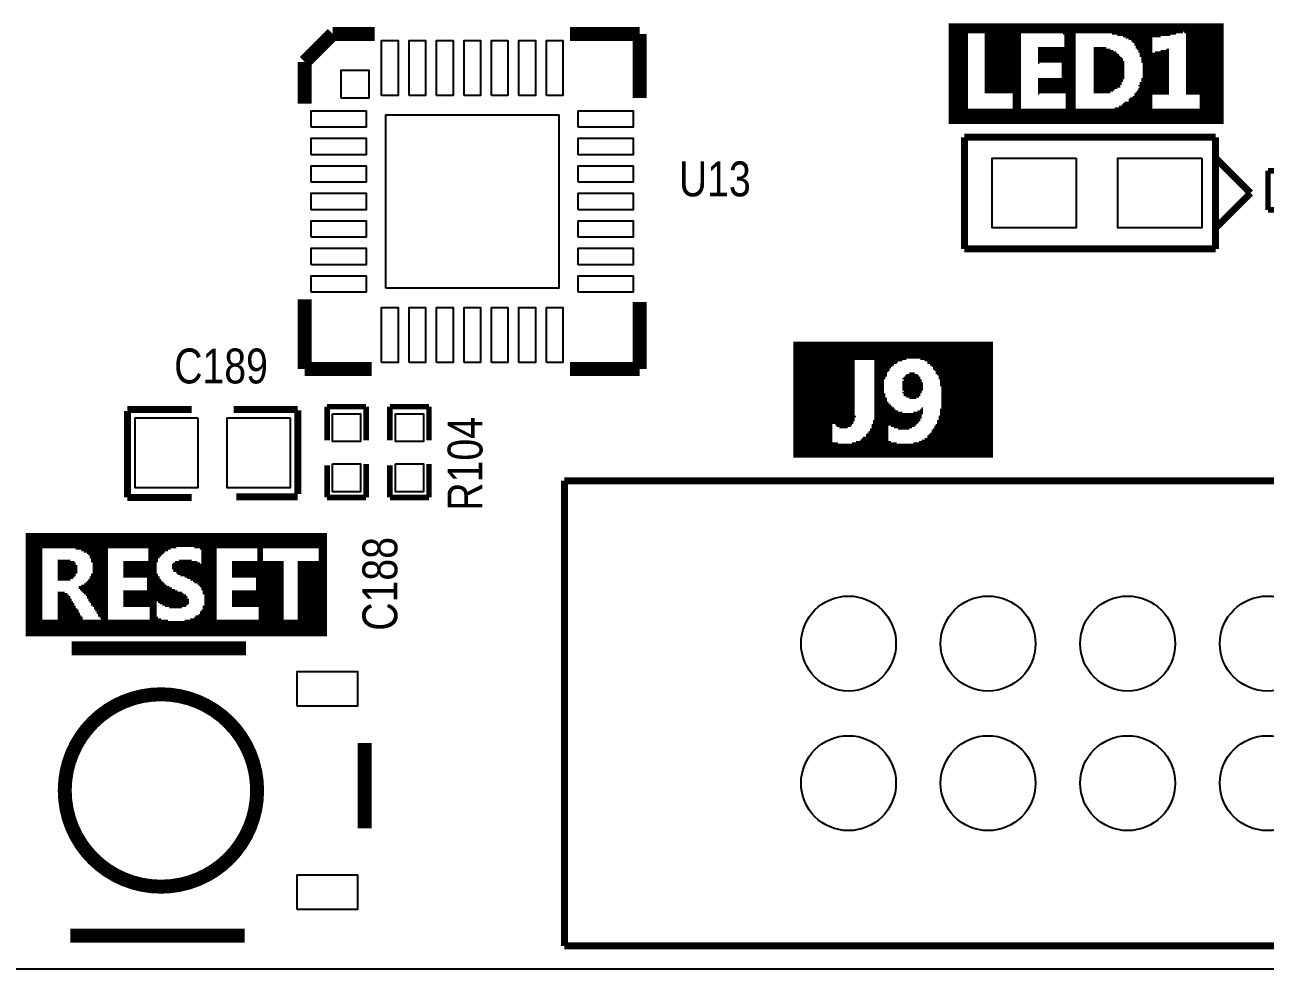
# Model space of a CAD drawing. Extents: x -16 to 114, y 9 to 99.
# Drawn here: x -4.18 to 18.39, y 9.2 to 26.38 of the extents above; entities that cross this region are included whole.
import ezdxf

# ---------------------------------------------------------------- set-up
doc = ezdxf.new("R2010")
doc.units = 0
for name, color, linetype in [('BG_OUTLINE', 7, 'CONTINUOUS'), ('MA_PEN3', 231, 'CONTINUOUS'), ('PG_SILKSCREEN_TOP', 120, 'CONTINUOUS'), ('PIN_TOP', 92, 'CONTINUOUS'), ('RD_SILKSCREEN_TOP', 1, 'CONTINUOUS')]:
    doc.layers.add(name, color=color, linetype=linetype)

msp = doc.modelspace()

# ---------------------------------------------------------------- linework, layer by layer
at = {"layer": 'BG_OUTLINE'}
msp.add_lwpolyline([(-13.1341, 99.1898), (110.731, 99.1898, -0.414216), (113.7971, 96.1238), (113.7999, 12.1768), (113.7971, 12.2634, -0.414229), (110.731, 9.1973), (-13.2283, 9.1973), (-13.1267, 9.205, -0.414216), (-16.1928, 12.271), (-16.2001, 96.1238, -0.414209)], format="xyb", close=True, dxfattribs=at)
at = {"layer": 'MA_PEN3', "const_width": 0.0254}
for points in [[(12.6279, 26.3916), (17.6317, 26.3916)], [(12.6279, 26.3662), (17.6317, 26.3662)], [(12.6279, 26.3408), (17.6317, 26.3408)], [(12.6279, 26.3154), (17.6317, 26.3154)], [(12.6279, 26.29), (17.6317, 26.29)], [(12.6279, 26.2646), (17.6317, 26.2646)], [(12.6279, 26.2392), (16.8951, 26.2392)], [(12.6279, 26.2138), (12.9835, 26.2138)], [(12.6279, 26.1884), (12.9835, 26.1884)], [(13.2883, 26.2138), (13.9487, 26.2138)], [(13.2883, 26.1884), (13.9487, 26.1884)], [(14.7107, 26.2138), (14.9393, 26.2138)], [(14.7361, 26.1884), (14.9393, 26.1884)], [(15.5997, 26.2138), (16.7681, 26.2138)], [(15.7013, 26.1884), (16.6665, 26.1884)], [(16.9205, 26.2392), (17.6317, 26.2392)], [(16.9459, 26.2138), (17.6317, 26.2138)], [(16.9459, 26.1884), (17.6317, 26.1884)], [(12.6279, 26.163), (12.9835, 26.163)], [(12.6279, 26.1376), (12.9835, 26.1376)], [(12.6279, 26.1122), (12.9835, 26.1122)], [(12.6279, 26.0868), (12.9835, 26.0868)], [(12.6279, 26.0614), (12.9835, 26.0614)], [(12.6279, 26.036), (12.9835, 26.036)], [(12.6279, 26.0106), (12.9835, 26.0106)], [(12.6279, 25.9852), (12.9835, 25.9852)], [(12.6279, 25.9598), (12.9835, 25.9598)], [(13.2883, 26.163), (13.9487, 26.163)], [(13.2883, 26.1376), (13.9487, 26.1376)], [(13.2883, 26.1122), (13.9487, 26.1122)], [(13.2883, 26.0868), (13.9487, 26.0868)], [(13.2883, 26.0614), (13.9487, 26.0614)], [(13.2883, 26.036), (13.9487, 26.036)], [(13.2883, 26.0106), (13.9487, 26.0106)], [(13.2883, 25.9852), (13.9487, 25.9852)], [(13.2883, 25.9598), (13.9487, 25.9598)], [(14.2535, 25.9598), (14.9393, 25.9598)], [(14.7361, 26.163), (14.9393, 26.163)], [(14.7361, 26.1376), (14.9393, 26.1376)], [(14.7361, 26.1122), (14.9393, 26.1122)], [(14.7361, 26.0868), (14.9393, 26.0868)], [(14.7361, 26.0614), (14.9393, 26.0614)], [(14.7361, 26.036), (14.9393, 26.036)], [(14.7361, 26.0106), (14.9393, 26.0106)], [(14.7361, 25.9852), (14.9393, 25.9852)], [(15.2695, 25.9598), (15.4981, 25.9598)], [(15.8029, 26.163), (16.4887, 26.163)], [(15.8537, 26.1376), (16.3363, 26.1376)], [(15.9045, 26.1122), (16.3363, 26.1122)], [(15.9553, 26.0868), (16.3363, 26.0868)], [(15.9807, 26.0614), (16.3363, 26.0614)], [(16.0061, 26.036), (16.3363, 26.036)], [(16.0061, 26.0106), (16.3363, 26.0106)], [(16.0315, 25.9852), (16.3363, 25.9852)], [(16.0315, 25.9598), (16.3363, 25.9598)], [(16.9459, 26.163), (17.6317, 26.163)], [(16.9459, 26.1376), (17.6317, 26.1376)], [(16.9459, 26.1122), (17.6317, 26.1122)], [(16.9459, 26.0868), (17.6317, 26.0868)], [(16.9459, 26.0614), (17.6317, 26.0614)], [(16.9459, 26.036), (17.6317, 26.036)], [(16.9459, 26.0106), (17.6317, 26.0106)], [(16.9459, 25.9852), (17.6317, 25.9852)], [(16.9459, 25.9598), (17.6317, 25.9598)], [(12.6279, 25.9344), (12.9835, 25.9344)], [(12.6279, 25.909), (12.9835, 25.909)], [(12.6279, 25.8836), (12.9835, 25.8836)], [(12.6279, 25.8582), (12.9835, 25.8582)], [(12.6279, 25.8328), (12.9835, 25.8328)], [(12.6279, 25.8074), (12.9835, 25.8074)], [(12.6279, 25.782), (12.9835, 25.782)], [(12.6279, 25.7566), (12.9835, 25.7566)], [(12.6279, 25.7312), (12.9835, 25.7312)], [(13.2883, 25.9344), (13.9487, 25.9344)], [(13.2883, 25.909), (13.9487, 25.909)], [(13.2883, 25.8836), (13.9487, 25.8836)], [(13.2883, 25.8582), (13.9487, 25.8582)], [(13.2883, 25.8328), (13.9487, 25.8328)], [(13.2883, 25.8074), (13.9487, 25.8074)], [(13.2883, 25.782), (13.9487, 25.782)], [(13.2883, 25.7566), (13.9487, 25.7566)], [(13.2883, 25.7312), (13.9487, 25.7312)], [(14.2535, 25.9344), (14.9393, 25.9344)], [(14.2535, 25.909), (14.9393, 25.909)], [(14.2535, 25.8836), (14.9393, 25.8836)], [(14.2535, 25.8582), (14.9393, 25.8582)], [(14.2535, 25.8328), (14.9393, 25.8328)], [(14.2535, 25.8074), (14.9393, 25.8074)], [(14.2535, 25.782), (14.9393, 25.782)], [(14.2535, 25.7566), (14.9393, 25.7566)], [(14.2535, 25.7312), (14.9393, 25.7312)], [(15.2695, 25.9344), (15.5743, 25.9344)], [(15.2695, 25.909), (15.6251, 25.909)], [(15.2695, 25.8836), (15.6759, 25.8836)], [(15.2695, 25.8582), (15.7013, 25.8582)], [(15.2695, 25.8328), (15.7267, 25.8328)], [(15.2695, 25.8074), (15.7521, 25.8074)], [(15.2695, 25.782), (15.7775, 25.782)], [(15.2695, 25.7566), (15.8029, 25.7566)], [(15.2695, 25.7312), (15.8029, 25.7312)], [(16.0569, 25.9344), (16.3363, 25.9344)], [(16.0823, 25.909), (16.3363, 25.909)], [(16.0823, 25.8836), (16.3363, 25.8836)], [(16.1077, 25.8582), (16.6411, 25.8582)], [(16.1077, 25.8328), (16.6411, 25.8328)], [(16.1077, 25.8074), (16.6411, 25.8074)], [(16.1331, 25.782), (16.6411, 25.782)], [(16.1331, 25.7566), (16.6411, 25.7566)], [(16.1331, 25.7312), (16.6411, 25.7312)], [(16.3871, 25.8836), (16.6411, 25.8836)], [(16.4887, 25.909), (16.6411, 25.909)], [(16.5903, 25.9344), (16.6411, 25.9344)], [(16.9459, 25.9344), (17.6317, 25.9344)], [(16.9459, 25.909), (17.6317, 25.909)], [(16.9459, 25.8836), (17.6317, 25.8836)], [(16.9459, 25.8582), (17.6317, 25.8582)], [(16.9459, 25.8328), (17.6317, 25.8328)], [(16.9459, 25.8074), (17.6317, 25.8074)], [(16.9459, 25.782), (17.6317, 25.782)], [(16.9459, 25.7566), (17.6317, 25.7566)], [(16.9459, 25.7312), (17.6317, 25.7312)], [(12.6279, 25.7058), (12.9835, 25.7058)], [(12.6279, 25.6804), (12.9835, 25.6804)], [(12.6279, 25.655), (12.9835, 25.655)], [(12.6279, 25.6296), (12.9835, 25.6296)], [(12.6279, 25.6042), (12.9835, 25.6042)], [(12.6279, 25.5788), (12.9835, 25.5788)], [(12.6279, 25.5534), (12.9835, 25.5534)], [(12.6279, 25.528), (12.9835, 25.528)], [(12.6279, 25.5026), (12.9835, 25.5026)], [(13.2883, 25.7058), (13.9487, 25.7058)], [(13.2883, 25.6804), (13.9487, 25.6804)], [(13.2883, 25.655), (13.9487, 25.655)], [(13.2883, 25.6296), (13.9487, 25.6296)], [(13.2883, 25.6042), (13.9487, 25.6042)], [(13.2883, 25.5788), (13.9487, 25.5788)], [(13.2883, 25.5534), (13.9487, 25.5534)], [(13.2883, 25.528), (13.9487, 25.528)], [(13.2883, 25.5026), (13.9487, 25.5026)], [(14.2535, 25.7058), (14.9393, 25.7058)], [(14.2535, 25.6804), (14.2789, 25.6804)], [(14.6853, 25.6804), (14.9393, 25.6804)], [(14.6853, 25.655), (14.9393, 25.655)], [(14.6853, 25.6296), (14.9393, 25.6296)], [(14.6853, 25.6042), (14.9393, 25.6042)], [(14.6853, 25.5788), (14.9393, 25.5788)], [(14.6853, 25.5534), (14.9393, 25.5534)], [(14.6853, 25.528), (14.9393, 25.528)], [(14.6853, 25.5026), (14.9393, 25.5026)], [(15.2695, 25.7058), (15.8283, 25.7058)], [(15.2695, 25.6804), (15.8283, 25.6804)], [(15.2695, 25.655), (15.8283, 25.655)], [(15.2695, 25.6296), (15.8283, 25.6296)], [(15.2695, 25.6042), (15.8283, 25.6042)], [(15.2695, 25.5788), (15.8283, 25.5788)], [(15.2695, 25.5534), (15.8283, 25.5534)], [(15.2695, 25.528), (15.8283, 25.528)], [(15.2695, 25.5026), (15.8283, 25.5026)], [(16.1331, 25.7058), (16.6411, 25.7058)], [(16.1585, 25.6804), (16.6411, 25.6804)], [(16.1585, 25.655), (16.6411, 25.655)], [(16.1585, 25.6296), (16.6411, 25.6296)], [(16.1585, 25.6042), (16.6411, 25.6042)], [(16.1585, 25.5788), (16.6411, 25.5788)], [(16.1585, 25.5534), (16.6411, 25.5534)], [(16.1585, 25.528), (16.6411, 25.528)], [(16.1585, 25.5026), (16.6411, 25.5026)], [(16.9459, 25.7058), (17.6317, 25.7058)], [(16.9459, 25.6804), (17.6317, 25.6804)], [(16.9459, 25.655), (17.6317, 25.655)], [(16.9459, 25.6296), (17.6317, 25.6296)], [(16.9459, 25.6042), (17.6317, 25.6042)], [(16.9459, 25.5788), (17.6317, 25.5788)], [(16.9459, 25.5534), (17.6317, 25.5534)], [(16.9459, 25.528), (17.6317, 25.528)], [(16.9459, 25.5026), (17.6317, 25.5026)], [(12.6279, 25.4772), (12.9835, 25.4772)], [(12.6279, 25.4518), (12.9835, 25.4518)], [(12.6279, 25.4264), (12.9835, 25.4264)], [(12.6279, 25.401), (12.9835, 25.401)], [(12.6279, 25.3756), (12.9835, 25.3756)], [(12.6279, 25.3502), (12.9835, 25.3502)], [(12.6279, 25.3248), (12.9835, 25.3248)], [(12.6279, 25.2994), (12.9835, 25.2994)], [(12.6279, 25.274), (12.9835, 25.274)], [(13.2883, 25.4772), (13.9487, 25.4772)], [(13.2883, 25.4518), (13.9487, 25.4518)], [(13.2883, 25.4264), (13.9487, 25.4264)], [(13.2883, 25.401), (13.9487, 25.401)], [(13.2883, 25.3756), (13.9487, 25.3756)], [(13.2883, 25.3502), (13.9487, 25.3502)], [(13.2883, 25.3248), (13.9487, 25.3248)], [(13.2883, 25.2994), (13.9487, 25.2994)], [(13.2883, 25.274), (13.9487, 25.274)], [(14.2535, 25.401), (14.9393, 25.401)], [(14.2535, 25.3756), (14.9393, 25.3756)], [(14.2535, 25.3502), (14.9393, 25.3502)], [(14.2535, 25.3248), (14.9393, 25.3248)], [(14.2535, 25.2994), (14.9393, 25.2994)], [(14.2535, 25.274), (14.9393, 25.274)], [(14.6853, 25.4772), (14.9393, 25.4772)], [(14.6853, 25.4518), (14.9393, 25.4518)], [(14.6853, 25.4264), (14.9393, 25.4264)], [(15.2695, 25.4772), (15.8283, 25.4772)], [(15.2695, 25.4518), (15.8283, 25.4518)], [(15.2695, 25.4264), (15.8283, 25.4264)], [(15.2695, 25.401), (15.8283, 25.401)], [(15.2695, 25.3756), (15.8029, 25.3756)], [(15.2695, 25.3502), (15.8029, 25.3502)], [(15.2695, 25.3248), (15.7775, 25.3248)], [(15.2695, 25.2994), (15.7775, 25.2994)], [(15.2695, 25.274), (15.7521, 25.274)], [(16.0823, 25.274), (16.6411, 25.274)], [(16.1077, 25.3248), (16.6411, 25.3248)], [(16.1077, 25.2994), (16.6411, 25.2994)], [(16.1331, 25.401), (16.6411, 25.401)], [(16.1331, 25.3756), (16.6411, 25.3756)], [(16.1331, 25.3502), (16.6411, 25.3502)], [(16.1585, 25.4772), (16.6411, 25.4772)], [(16.1585, 25.4518), (16.6411, 25.4518)], [(16.1585, 25.4264), (16.6411, 25.4264)], [(16.9459, 25.4772), (17.6317, 25.4772)], [(16.9459, 25.4518), (17.6317, 25.4518)], [(16.9459, 25.4264), (17.6317, 25.4264)], [(16.9459, 25.401), (17.6317, 25.401)], [(16.9459, 25.3756), (17.6317, 25.3756)], [(16.9459, 25.3502), (17.6317, 25.3502)], [(16.9459, 25.3248), (17.6317, 25.3248)], [(16.9459, 25.2994), (17.6317, 25.2994)], [(16.9459, 25.274), (17.6317, 25.274)], [(12.6279, 25.2486), (12.9835, 25.2486)], [(12.6279, 25.2232), (12.9835, 25.2232)], [(12.6279, 25.1978), (12.9835, 25.1978)], [(12.6279, 25.1724), (12.9835, 25.1724)], [(12.6279, 25.147), (12.9835, 25.147)], [(12.6279, 25.1216), (12.9835, 25.1216)], [(12.6279, 25.0962), (12.9835, 25.0962)], [(12.6279, 25.0708), (12.9835, 25.0708)], [(12.6279, 25.0454), (12.9835, 25.0454)], [(13.2883, 25.2486), (13.9487, 25.2486)], [(13.2883, 25.2232), (13.9487, 25.2232)], [(13.2883, 25.1978), (13.9487, 25.1978)], [(13.2883, 25.1724), (13.9487, 25.1724)], [(13.2883, 25.147), (13.9487, 25.147)], [(13.7963, 25.1216), (13.9487, 25.1216)], [(13.7963, 25.0962), (13.9487, 25.0962)], [(13.7963, 25.0708), (13.9487, 25.0708)], [(13.7963, 25.0454), (13.9487, 25.0454)], [(14.2535, 25.2486), (14.9393, 25.2486)], [(14.2535, 25.2232), (14.9393, 25.2232)], [(14.2535, 25.1978), (14.9393, 25.1978)], [(14.2535, 25.1724), (14.9393, 25.1724)], [(14.2535, 25.147), (14.9393, 25.147)], [(14.2535, 25.1216), (14.2789, 25.1216)], [(14.7615, 25.1216), (14.9393, 25.1216)], [(14.7615, 25.0962), (14.9393, 25.0962)], [(14.7615, 25.0708), (14.9393, 25.0708)], [(14.7615, 25.0454), (14.9393, 25.0454)], [(15.2695, 25.2486), (15.7521, 25.2486)], [(15.2695, 25.2232), (15.7013, 25.2232)], [(15.2695, 25.1978), (15.6505, 25.1978)], [(15.2695, 25.1724), (15.6251, 25.1724)], [(15.2695, 25.147), (15.5743, 25.147)], [(15.9299, 25.0454), (16.3363, 25.0454)], [(15.9807, 25.0708), (16.3363, 25.0708)], [(16.0061, 25.1216), (16.6411, 25.1216)], [(16.0061, 25.0962), (16.3363, 25.0962)], [(16.0315, 25.147), (16.6411, 25.147)], [(16.0569, 25.1724), (16.6411, 25.1724)], [(16.0823, 25.2232), (16.6411, 25.2232)], [(16.0823, 25.1978), (16.6411, 25.1978)], [(16.1077, 25.2486), (16.6411, 25.2486)], [(16.9459, 25.2486), (17.6317, 25.2486)], [(16.9459, 25.2232), (17.6317, 25.2232)], [(16.9459, 25.1978), (17.6317, 25.1978)], [(16.9459, 25.1724), (17.6317, 25.1724)], [(16.9459, 25.147), (17.6317, 25.147)], [(16.9459, 25.1216), (17.6317, 25.1216)], [(17.1999, 25.0962), (17.6317, 25.0962)], [(17.1999, 25.0708), (17.6317, 25.0708)], [(17.1999, 25.0454), (17.6317, 25.0454)], [(12.6279, 25.02), (12.9835, 25.02)], [(12.6279, 24.9946), (12.9835, 24.9946)], [(12.6279, 24.9692), (12.9835, 24.9692)], [(12.6279, 24.9438), (12.9835, 24.9438)], [(12.6279, 24.9184), (12.9835, 24.9184)], [(12.6279, 24.893), (12.9835, 24.893)], [(12.6279, 24.8676), (12.9835, 24.8676)], [(12.6279, 24.8422), (17.6317, 24.8422)], [(12.6279, 24.8168), (17.6317, 24.8168)], [(13.7963, 25.02), (13.9487, 25.02)], [(13.7963, 24.9946), (13.9487, 24.9946)], [(13.7963, 24.9692), (13.9487, 24.9692)], [(13.7963, 24.9438), (13.9487, 24.9438)], [(13.7963, 24.9184), (13.9487, 24.9184)], [(13.7963, 24.893), (13.9487, 24.893)], [(13.7963, 24.8676), (13.9487, 24.8676)], [(14.7615, 25.02), (14.9393, 25.02)], [(14.7615, 24.9946), (14.9393, 24.9946)], [(14.7615, 24.9692), (14.9393, 24.9692)], [(14.7615, 24.9438), (14.9393, 24.9438)], [(14.7615, 24.9184), (14.9393, 24.9184)], [(14.7615, 24.893), (14.9393, 24.893)], [(14.7615, 24.8676), (14.9393, 24.8676)], [(15.6505, 24.8676), (16.3363, 24.8676)], [(15.7267, 24.893), (16.3363, 24.893)], [(15.7775, 24.9184), (16.3363, 24.9184)], [(15.8029, 24.9438), (16.3363, 24.9438)], [(15.8283, 24.9692), (16.3363, 24.9692)], [(15.9045, 25.02), (16.3363, 25.02)], [(15.9045, 24.9946), (16.3363, 24.9946)], [(17.1999, 25.02), (17.6317, 25.02)], [(17.1999, 24.9946), (17.6317, 24.9946)], [(17.1999, 24.9692), (17.6317, 24.9692)], [(17.1999, 24.9438), (17.6317, 24.9438)], [(17.1999, 24.9184), (17.6317, 24.9184)], [(17.1999, 24.893), (17.6317, 24.893)], [(17.1999, 24.8676), (17.6317, 24.8676)], [(12.6279, 24.7914), (17.6317, 24.7914)], [(12.6279, 24.766), (17.6317, 24.766)], [(12.6279, 24.7406), (17.6317, 24.7406)], [(12.6279, 24.7152), (17.6317, 24.7152)], [(12.6279, 24.6898), (17.6317, 24.6898)], [(12.6279, 24.6644), (17.6317, 24.6644)], [(12.6279, 24.639), (17.6317, 24.639)], [(12.6279, 24.6136), (17.6317, 24.6136)], [(12.6279, 24.5882), (17.6317, 24.5882)], [(9.8044, 20.5994), (13.4366, 20.5994)], [(9.8044, 20.574), (13.4366, 20.574)], [(9.8044, 20.5486), (13.4366, 20.5486)], [(9.8044, 20.5232), (13.4366, 20.5232)], [(9.8044, 20.4978), (13.4366, 20.4978)], [(9.8044, 20.4724), (13.4366, 20.4724)], [(9.8044, 20.447), (13.4366, 20.447)], [(9.8044, 20.4216), (13.4366, 20.4216)], [(9.8044, 20.3962), (13.4366, 20.3962)], [(9.8044, 20.3708), (13.4366, 20.3708)], [(9.8044, 20.3454), (13.4366, 20.3454)], [(9.8044, 20.32), (13.4366, 20.32)], [(9.8044, 20.2946), (11.8618, 20.2946)], [(9.8044, 20.2692), (10.922, 20.2692)], [(9.8044, 20.2438), (10.922, 20.2438)], [(9.8044, 20.2184), (10.922, 20.2184)], [(9.8044, 20.193), (10.922, 20.193)], [(9.8044, 20.1676), (10.922, 20.1676)], [(9.8044, 20.1422), (10.922, 20.1422)], [(9.8044, 20.1168), (10.922, 20.1168)], [(9.8044, 20.0914), (10.922, 20.0914)], [(11.2776, 20.2692), (11.7856, 20.2692)], [(11.2776, 20.2438), (11.7094, 20.2438)], [(11.2776, 20.2184), (11.684, 20.2184)], [(11.2776, 20.193), (11.6332, 20.193)], [(11.2776, 20.1676), (11.6078, 20.1676)], [(11.2776, 20.1422), (11.5824, 20.1422)], [(11.2776, 20.1168), (11.557, 20.1168)], [(11.2776, 20.0914), (11.557, 20.0914)], [(12.1158, 20.2946), (13.4366, 20.2946)], [(12.192, 20.2692), (13.4366, 20.2692)], [(12.2428, 20.2438), (13.4366, 20.2438)], [(12.2428, 20.2184), (13.4366, 20.2184)], [(12.2936, 20.193), (13.4366, 20.193)], [(12.319, 20.1676), (13.4366, 20.1676)], [(12.3444, 20.1422), (13.4366, 20.1422)], [(12.3444, 20.1168), (13.4366, 20.1168)], [(12.3698, 20.0914), (13.4366, 20.0914)], [(9.8044, 20.066), (10.922, 20.066)], [(9.8044, 20.0406), (10.922, 20.0406)], [(9.8044, 20.0152), (10.922, 20.0152)], [(9.8044, 19.9898), (10.922, 19.9898)], [(9.8044, 19.9644), (10.922, 19.9644)], [(9.8044, 19.939), (10.922, 19.939)], [(9.8044, 19.9136), (10.922, 19.9136)], [(9.8044, 19.8882), (10.922, 19.8882)], [(9.8044, 19.8628), (10.922, 19.8628)], [(11.2776, 20.066), (11.5316, 20.066)], [(11.2776, 20.0406), (11.5062, 20.0406)], [(11.2776, 20.0152), (11.5062, 20.0152)], [(11.2776, 19.9898), (11.5062, 19.9898)], [(11.2776, 19.9644), (11.4808, 19.9644)], [(11.2776, 19.939), (11.4808, 19.939)], [(11.2776, 19.9136), (11.4554, 19.9136)], [(11.2776, 19.8882), (11.4554, 19.8882)], [(11.2776, 19.8628), (11.4554, 19.8628)], [(11.7856, 19.939), (12.1158, 19.939)], [(11.7856, 19.8882), (12.1412, 19.8882)], [(11.7856, 19.8628), (12.1666, 19.8628)], [(11.811, 19.9644), (12.1158, 19.9644)], [(11.811, 19.9136), (12.1412, 19.9136)], [(11.8364, 19.9898), (12.0904, 19.9898)], [(11.8618, 20.0152), (12.065, 20.0152)], [(11.9126, 20.0406), (12.0142, 20.0406)], [(12.3952, 20.066), (13.4366, 20.066)], [(12.3952, 20.0406), (13.4366, 20.0406)], [(12.4206, 20.0152), (13.4366, 20.0152)], [(12.446, 19.9898), (13.4366, 19.9898)], [(12.446, 19.9644), (13.4366, 19.9644)], [(12.446, 19.939), (13.4366, 19.939)], [(12.4714, 19.9136), (13.4366, 19.9136)], [(12.4714, 19.8882), (13.4366, 19.8882)], [(12.4714, 19.8628), (13.4366, 19.8628)], [(9.8044, 19.8374), (10.922, 19.8374)], [(9.8044, 19.812), (10.922, 19.812)], [(9.8044, 19.7866), (10.922, 19.7866)], [(9.8044, 19.7612), (10.922, 19.7612)], [(9.8044, 19.7358), (10.922, 19.7358)], [(9.8044, 19.7104), (10.922, 19.7104)], [(9.8044, 19.685), (10.922, 19.685)], [(9.8044, 19.6596), (10.922, 19.6596)], [(9.8044, 19.6342), (10.922, 19.6342)], [(11.2776, 19.8374), (11.4554, 19.8374)], [(11.2776, 19.812), (11.4554, 19.812)], [(11.2776, 19.7866), (11.4554, 19.7866)], [(11.2776, 19.7612), (11.4554, 19.7612)], [(11.2776, 19.7358), (11.4554, 19.7358)], [(11.2776, 19.7104), (11.4554, 19.7104)], [(11.2776, 19.685), (11.4554, 19.685)], [(11.2776, 19.6596), (11.4808, 19.6596)], [(11.2776, 19.6342), (11.4808, 19.6342)], [(11.7856, 19.8374), (12.1666, 19.8374)], [(11.7856, 19.812), (12.1666, 19.812)], [(11.7856, 19.7866), (12.1666, 19.7866)], [(11.7856, 19.7612), (12.1666, 19.7612)], [(11.7856, 19.7358), (12.1666, 19.7358)], [(11.7856, 19.685), (12.1412, 19.685)], [(11.811, 19.7104), (12.1412, 19.7104)], [(11.811, 19.6596), (12.1158, 19.6596)], [(11.811, 19.6342), (12.1158, 19.6342)], [(12.4714, 19.8374), (13.4366, 19.8374)], [(12.4714, 19.812), (13.4366, 19.812)], [(12.4968, 19.7866), (13.4366, 19.7866)], [(12.4968, 19.7612), (13.4366, 19.7612)], [(12.4968, 19.7358), (13.4366, 19.7358)], [(12.4968, 19.7104), (13.4366, 19.7104)], [(12.4968, 19.685), (13.4366, 19.685)], [(12.4968, 19.6596), (13.4366, 19.6596)], [(12.4968, 19.6342), (13.4366, 19.6342)], [(9.8044, 19.6088), (10.922, 19.6088)], [(9.8044, 19.5834), (10.922, 19.5834)], [(9.8044, 19.558), (10.922, 19.558)], [(9.8044, 19.5326), (10.922, 19.5326)], [(9.8044, 19.5072), (10.922, 19.5072)], [(9.8044, 19.4818), (10.922, 19.4818)], [(9.8044, 19.4564), (10.922, 19.4564)], [(9.8044, 19.431), (10.922, 19.431)], [(9.8044, 19.4056), (10.922, 19.4056)], [(11.2776, 19.6088), (11.4808, 19.6088)], [(11.2776, 19.5834), (11.5062, 19.5834)], [(11.2776, 19.558), (11.5062, 19.558)], [(11.2776, 19.5326), (11.5062, 19.5326)], [(11.2776, 19.5072), (11.5316, 19.5072)], [(11.2776, 19.4818), (11.557, 19.4818)], [(11.2776, 19.4564), (11.5824, 19.4564)], [(11.2776, 19.431), (11.6078, 19.431)], [(11.2776, 19.4056), (11.6332, 19.4056)], [(11.8618, 19.6088), (12.0904, 19.6088)], [(11.9126, 19.5834), (12.0396, 19.5834)], [(12.1412, 19.4056), (12.1666, 19.4056)], [(12.4968, 19.6088), (13.4366, 19.6088)], [(12.4968, 19.5834), (13.4366, 19.5834)], [(12.4968, 19.558), (13.4366, 19.558)], [(12.4968, 19.5326), (13.4366, 19.5326)], [(12.4968, 19.5072), (13.4366, 19.5072)], [(12.4968, 19.4818), (13.4366, 19.4818)], [(12.4968, 19.4564), (13.4366, 19.4564)], [(12.4968, 19.431), (13.4366, 19.431)], [(12.4968, 19.4056), (13.4366, 19.4056)], [(9.8044, 19.3802), (10.922, 19.3802)], [(9.8044, 19.3548), (10.922, 19.3548)], [(9.8044, 19.3294), (10.922, 19.3294)], [(9.8044, 19.304), (10.922, 19.304)], [(9.8044, 19.2786), (10.922, 19.2786)], [(9.8044, 19.2532), (10.9474, 19.2532)], [(9.8044, 19.2278), (10.922, 19.2278)], [(9.8044, 19.2024), (10.922, 19.2024)], [(9.8044, 19.177), (10.922, 19.177)], [(11.2522, 19.177), (12.1158, 19.177)], [(11.2776, 19.3802), (11.6586, 19.3802)], [(11.2776, 19.3548), (11.7094, 19.3548)], [(11.2776, 19.3294), (11.7856, 19.3294)], [(11.2776, 19.304), (12.1666, 19.304)], [(11.2776, 19.2786), (12.1412, 19.2786)], [(11.2776, 19.2532), (12.1412, 19.2532)], [(11.2776, 19.2278), (12.1412, 19.2278)], [(11.2776, 19.2024), (12.1158, 19.2024)], [(11.9888, 19.3294), (12.1666, 19.3294)], [(12.065, 19.3548), (12.1666, 19.3548)], [(12.1158, 19.3802), (12.1666, 19.3802)], [(12.4206, 19.177), (13.4366, 19.177)], [(12.446, 19.2532), (13.4366, 19.2532)], [(12.446, 19.2278), (13.4366, 19.2278)], [(12.446, 19.2024), (13.4366, 19.2024)], [(12.4714, 19.3802), (13.4366, 19.3802)], [(12.4714, 19.3548), (13.4366, 19.3548)], [(12.4714, 19.3294), (13.4366, 19.3294)], [(12.4714, 19.304), (13.4366, 19.304)], [(12.4714, 19.2786), (13.4366, 19.2786)], [(9.8044, 19.1516), (10.8966, 19.1516)], [(9.8044, 19.1262), (10.8966, 19.1262)], [(9.8044, 19.1008), (10.5156, 19.1008)], [(9.8044, 19.0754), (10.5156, 19.0754)], [(9.8044, 19.05), (10.5156, 19.05)], [(9.8044, 19.0246), (10.5156, 19.0246)], [(9.8044, 18.9992), (10.5156, 18.9992)], [(9.8044, 18.9738), (10.5156, 18.9738)], [(9.8044, 18.9484), (10.5156, 18.9484)], [(10.5664, 19.1008), (10.8712, 19.1008)], [(10.5918, 19.0754), (10.8458, 19.0754)], [(10.6426, 19.05), (10.795, 19.05)], [(11.1506, 18.9484), (11.5316, 18.9484)], [(11.176, 18.9738), (11.5316, 18.9738)], [(11.2014, 19.0246), (11.5316, 19.0246)], [(11.2014, 18.9992), (11.5316, 18.9992)], [(11.2268, 19.1008), (12.0396, 19.1008)], [(11.2268, 19.0754), (11.5316, 19.0754)], [(11.2268, 19.05), (11.5316, 19.05)], [(11.2522, 19.1516), (12.0904, 19.1516)], [(11.2522, 19.1262), (12.065, 19.1262)], [(11.5824, 19.0754), (12.0142, 19.0754)], [(11.6332, 19.05), (11.9634, 19.05)], [(11.7094, 19.0246), (11.9126, 19.0246)], [(12.2936, 18.9484), (13.4366, 18.9484)], [(12.319, 18.9992), (13.4366, 18.9992)], [(12.319, 18.9738), (13.4366, 18.9738)], [(12.3444, 19.0246), (13.4366, 19.0246)], [(12.3698, 19.0754), (13.4366, 19.0754)], [(12.3698, 19.05), (13.4366, 19.05)], [(12.3952, 19.1008), (13.4366, 19.1008)], [(12.4206, 19.1516), (13.4366, 19.1516)], [(12.4206, 19.1262), (13.4366, 19.1262)], [(9.8044, 18.923), (10.5156, 18.923)], [(9.8044, 18.8976), (10.5156, 18.8976)], [(9.8044, 18.8722), (10.5156, 18.8722)], [(9.8044, 18.8468), (10.5156, 18.8468)], [(9.8044, 18.8214), (10.5156, 18.8214)], [(9.8044, 18.796), (10.5156, 18.796)], [(9.8044, 18.7706), (10.6172, 18.7706)], [(9.8044, 18.7452), (13.4366, 18.7452)], [(9.8044, 18.7198), (13.4366, 18.7198)], [(10.8712, 18.7706), (11.684, 18.7706)], [(10.9474, 18.796), (11.5824, 18.796)], [(11.0236, 18.8214), (11.5316, 18.8214)], [(11.049, 18.8468), (11.5316, 18.8468)], [(11.0744, 18.8722), (11.5316, 18.8722)], [(11.1252, 18.923), (11.5316, 18.923)], [(11.1252, 18.8976), (11.5316, 18.8976)], [(11.9888, 18.7706), (13.4366, 18.7706)], [(12.0904, 18.796), (13.4366, 18.796)], [(12.1412, 18.8214), (13.4366, 18.8214)], [(12.192, 18.8468), (13.4366, 18.8468)], [(12.2428, 18.8976), (13.4366, 18.8976)], [(12.2428, 18.8722), (13.4366, 18.8722)], [(12.2682, 18.923), (13.4366, 18.923)], [(9.8044, 18.6944), (13.4366, 18.6944)], [(9.8044, 18.669), (13.4366, 18.669)], [(9.8044, 18.6436), (13.4366, 18.6436)], [(9.8044, 18.6182), (13.4366, 18.6182)], [(9.8044, 18.5928), (13.4366, 18.5928)], [(9.8044, 18.5674), (13.4366, 18.5674)], [(9.8044, 18.542), (13.4366, 18.542)], [(9.8044, 18.5166), (13.4366, 18.5166)], [(-4.1656, 17.1196), (1.3208, 17.1196)], [(-4.1656, 17.0942), (1.3208, 17.0942)], [(-4.1656, 17.0688), (1.3208, 17.0688)], [(-4.1656, 17.0434), (1.3208, 17.0434)], [(-4.1656, 17.018), (1.3208, 17.018)], [(-4.1656, 16.9926), (1.3208, 16.9926)], [(-4.1656, 16.9672), (1.3208, 16.9672)], [(-4.1656, 16.9418), (1.3208, 16.9418)], [(-4.1656, 16.9164), (1.3208, 16.9164)], [(-4.1656, 16.891), (1.3208, 16.891)], [(-4.1656, 16.8656), (-1.4224, 16.8656)], [(-4.1656, 16.8402), (-3.8608, 16.8402)], [(-4.1656, 16.8148), (-3.8608, 16.8148)], [(-4.1656, 16.7894), (-3.8608, 16.7894)], [(-4.1656, 16.764), (-3.8608, 16.764)], [(-4.1656, 16.7386), (-3.8608, 16.7386)], [(-4.1656, 16.7132), (-3.8608, 16.7132)], [(-4.1656, 16.6878), (-3.8608, 16.6878)], [(-3.2512, 16.8402), (-2.667, 16.8402)], [(-3.1496, 16.8148), (-2.667, 16.8148)], [(-3.0988, 16.7894), (-2.667, 16.7894)], [(-3.048, 16.764), (-2.667, 16.764)], [(-3.0226, 16.7386), (-2.667, 16.7386)], [(-2.9972, 16.7132), (-2.667, 16.7132)], [(-2.9972, 16.6878), (-2.667, 16.6878)], [(-1.9304, 16.8402), (-1.524, 16.8402)], [(-1.9304, 16.8148), (-1.5748, 16.8148)], [(-1.9304, 16.7894), (-1.6256, 16.7894)], [(-1.9304, 16.764), (-1.651, 16.764)], [(-1.9304, 16.7386), (-1.6764, 16.7386)], [(-1.9304, 16.7132), (-1.7018, 16.7132)], [(-1.9304, 16.6878), (-1.7272, 16.6878)], [(-1.0922, 16.8656), (1.3208, 16.8656)], [(-0.9906, 16.8402), (-0.6858, 16.8402)], [(-0.9652, 16.8148), (-0.6858, 16.8148)], [(-0.9652, 16.7894), (-0.6858, 16.7894)], [(-0.9652, 16.764), (-0.6858, 16.764)], [(-0.9652, 16.7386), (-0.6858, 16.7386)], [(-0.9652, 16.7132), (-0.6858, 16.7132)], [(-0.9652, 16.6878), (-0.6858, 16.6878)], [(0.0508, 16.8402), (0.1524, 16.8402)], [(0.0508, 16.8148), (0.1524, 16.8148)], [(0.0508, 16.7894), (0.1524, 16.7894)], [(0.0508, 16.764), (0.1524, 16.764)], [(0.0508, 16.7386), (0.1524, 16.7386)], [(0.0508, 16.7132), (0.1524, 16.7132)], [(0.0508, 16.6878), (0.1524, 16.6878)], [(1.1684, 16.8402), (1.3208, 16.8402)], [(1.1684, 16.8148), (1.3208, 16.8148)], [(1.1684, 16.7894), (1.3208, 16.7894)], [(1.1684, 16.764), (1.3208, 16.764)], [(1.1684, 16.7386), (1.3208, 16.7386)], [(1.1684, 16.7132), (1.3208, 16.7132)], [(1.1684, 16.6878), (1.3208, 16.6878)], [(-4.1656, 16.6624), (-3.8608, 16.6624)], [(-4.1656, 16.637), (-3.8608, 16.637)], [(-4.1656, 16.6116), (-3.8608, 16.6116)], [(-4.1656, 16.5862), (-3.8608, 16.5862)], [(-4.1656, 16.5608), (-3.8608, 16.5608)], [(-4.1656, 16.5354), (-3.8608, 16.5354)], [(-4.1656, 16.51), (-3.8608, 16.51)], [(-4.1656, 16.4846), (-3.8608, 16.4846)], [(-3.5814, 16.637), (-3.3528, 16.637)], [(-3.5814, 16.6116), (-3.2766, 16.6116)], [(-3.5814, 16.5862), (-3.2512, 16.5862)], [(-3.5814, 16.5608), (-3.2512, 16.5608)], [(-3.5814, 16.5354), (-3.2258, 16.5354)], [(-3.5814, 16.51), (-3.2258, 16.51)], [(-3.5814, 16.4846), (-3.2258, 16.4846)], [(-2.9718, 16.6624), (-2.667, 16.6624)], [(-2.9718, 16.637), (-2.667, 16.637)], [(-2.9718, 16.6116), (-2.667, 16.6116)], [(-2.9464, 16.5862), (-2.667, 16.5862)], [(-2.9464, 16.5608), (-2.667, 16.5608)], [(-2.9464, 16.5354), (-2.667, 16.5354)], [(-2.9464, 16.51), (-2.667, 16.51)], [(-2.9464, 16.4846), (-2.667, 16.4846)], [(-2.3876, 16.6116), (-1.7526, 16.6116)], [(-2.3876, 16.5862), (-1.778, 16.5862)], [(-2.3876, 16.5608), (-1.778, 16.5608)], [(-2.3876, 16.5354), (-1.778, 16.5354)], [(-2.3876, 16.51), (-1.778, 16.51)], [(-2.3876, 16.4846), (-1.778, 16.4846)], [(-1.9304, 16.6624), (-1.7526, 16.6624)], [(-1.9304, 16.637), (-1.7526, 16.637)], [(-1.4986, 16.5608), (-0.6858, 16.5608)], [(-1.4986, 16.5354), (-0.6858, 16.5354)], [(-1.4986, 16.51), (-0.6858, 16.51)], [(-1.4986, 16.4846), (-0.6858, 16.4846)], [(-1.4732, 16.5862), (-0.9906, 16.5862)], [(-1.4478, 16.6116), (-1.0414, 16.6116)], [(-1.3716, 16.637), (-1.143, 16.637)], [(-0.9652, 16.6624), (-0.6858, 16.6624)], [(-0.9652, 16.637), (-0.6858, 16.637)], [(-0.9652, 16.6116), (-0.6858, 16.6116)], [(-0.9652, 16.5862), (-0.6858, 16.5862)], [(-0.4064, 16.6116), (0.5334, 16.6116)], [(-0.4064, 16.5862), (0.5334, 16.5862)], [(-0.4064, 16.5608), (0.5334, 16.5608)], [(-0.4064, 16.5354), (0.5334, 16.5354)], [(-0.4064, 16.51), (0.5334, 16.51)], [(-0.4064, 16.4846), (0.5334, 16.4846)], [(0.0508, 16.6624), (0.1524, 16.6624)], [(0.0508, 16.637), (0.1524, 16.637)], [(0.7874, 16.6116), (1.3208, 16.6116)], [(0.7874, 16.5862), (1.3208, 16.5862)], [(0.7874, 16.5608), (1.3208, 16.5608)], [(0.7874, 16.5354), (1.3208, 16.5354)], [(0.7874, 16.51), (1.3208, 16.51)], [(0.7874, 16.4846), (1.3208, 16.4846)], [(1.1684, 16.6624), (1.3208, 16.6624)], [(1.1684, 16.637), (1.3208, 16.637)], [(-4.1656, 16.4592), (-3.8608, 16.4592)], [(-4.1656, 16.4338), (-3.8608, 16.4338)], [(-4.1656, 16.4084), (-3.8608, 16.4084)], [(-4.1656, 16.383), (-3.8608, 16.383)], [(-4.1656, 16.3576), (-3.8608, 16.3576)], [(-4.1656, 16.3322), (-3.8608, 16.3322)], [(-4.1656, 16.3068), (-3.8608, 16.3068)], [(-4.1656, 16.2814), (-3.8608, 16.2814)], [(-4.1656, 16.256), (-3.8608, 16.256)], [(-3.5814, 16.4592), (-3.2258, 16.4592)], [(-3.5814, 16.4338), (-3.2258, 16.4338)], [(-3.5814, 16.4084), (-3.2258, 16.4084)], [(-3.5814, 16.383), (-3.2512, 16.383)], [(-3.5814, 16.3576), (-3.2512, 16.3576)], [(-3.5814, 16.3322), (-3.2766, 16.3322)], [(-3.5814, 16.3068), (-3.302, 16.3068)], [(-3.5814, 16.2814), (-3.3528, 16.2814)], [(-3.048, 16.256), (-2.667, 16.256)], [(-3.0226, 16.2814), (-2.667, 16.2814)], [(-2.9972, 16.3322), (-2.667, 16.3322)], [(-2.9972, 16.3068), (-2.667, 16.3068)], [(-2.9718, 16.383), (-2.667, 16.383)], [(-2.9718, 16.3576), (-2.667, 16.3576)], [(-2.9464, 16.4592), (-2.667, 16.4592)], [(-2.9464, 16.4338), (-2.667, 16.4338)], [(-2.9464, 16.4084), (-2.667, 16.4084)], [(-2.3876, 16.4592), (-1.778, 16.4592)], [(-2.3876, 16.4338), (-1.778, 16.4338)], [(-2.3876, 16.4084), (-1.778, 16.4084)], [(-2.3876, 16.383), (-1.7526, 16.383)], [(-2.3876, 16.3576), (-1.7526, 16.3576)], [(-2.3876, 16.3322), (-1.7272, 16.3322)], [(-1.9558, 16.3068), (-1.7272, 16.3068)], [(-1.9558, 16.2814), (-1.7018, 16.2814)], [(-1.9558, 16.256), (-1.6764, 16.256)], [(-1.4732, 16.4592), (-0.6858, 16.4592)], [(-1.4732, 16.4338), (-0.6858, 16.4338)], [(-1.4224, 16.4084), (-0.6858, 16.4084)], [(-1.397, 16.383), (-0.6858, 16.383)], [(-1.3462, 16.3576), (-0.6858, 16.3576)], [(-1.27, 16.3322), (-0.6858, 16.3322)], [(-1.2192, 16.3068), (-0.6858, 16.3068)], [(-1.1684, 16.2814), (-0.6858, 16.2814)], [(-1.1176, 16.256), (-0.6858, 16.256)], [(-0.4064, 16.4592), (0.5334, 16.4592)], [(-0.4064, 16.4338), (0.5334, 16.4338)], [(-0.4064, 16.4084), (0.5334, 16.4084)], [(-0.4064, 16.383), (0.5334, 16.383)], [(-0.4064, 16.3576), (0.5334, 16.3576)], [(-0.4064, 16.3322), (0.5334, 16.3322)], [(0.0254, 16.3068), (0.5334, 16.3068)], [(0.0254, 16.2814), (0.5334, 16.2814)], [(0.0254, 16.256), (0.5334, 16.256)], [(0.7874, 16.4592), (1.3208, 16.4592)], [(0.7874, 16.4338), (1.3208, 16.4338)], [(0.7874, 16.4084), (1.3208, 16.4084)], [(0.7874, 16.383), (1.3208, 16.383)], [(0.7874, 16.3576), (1.3208, 16.3576)], [(0.7874, 16.3322), (1.3208, 16.3322)], [(0.7874, 16.3068), (1.3208, 16.3068)], [(0.7874, 16.2814), (1.3208, 16.2814)], [(0.7874, 16.256), (1.3208, 16.256)], [(-4.1656, 16.2306), (-3.8608, 16.2306)], [(-4.1656, 16.2052), (-3.8608, 16.2052)], [(-4.1656, 16.1798), (-3.8608, 16.1798)], [(-4.1656, 16.1544), (-3.8608, 16.1544)], [(-4.1656, 16.129), (-3.8608, 16.129)], [(-4.1656, 16.1036), (-3.8608, 16.1036)], [(-4.1656, 16.0782), (-3.8608, 16.0782)], [(-4.1656, 16.0528), (-3.8608, 16.0528)], [(-4.1656, 16.0274), (-3.8608, 16.0274)], [(-3.5814, 16.0528), (-3.4544, 16.0528)], [(-3.5814, 16.0274), (-3.4036, 16.0274)], [(-3.2004, 16.1544), (-2.667, 16.1544)], [(-3.2004, 16.129), (-2.667, 16.129)], [(-3.175, 16.1036), (-2.667, 16.1036)], [(-3.1496, 16.1798), (-2.667, 16.1798)], [(-3.1496, 16.0782), (-2.667, 16.0782)], [(-3.1242, 16.0528), (-2.667, 16.0528)], [(-3.0988, 16.2052), (-2.667, 16.2052)], [(-3.0988, 16.0274), (-2.667, 16.0274)], [(-3.0734, 16.2306), (-2.667, 16.2306)], [(-2.3876, 16.0782), (-1.397, 16.0782)], [(-2.3876, 16.0528), (-1.3208, 16.0528)], [(-2.3876, 16.0274), (-1.2954, 16.0274)], [(-1.9558, 16.2306), (-1.651, 16.2306)], [(-1.9558, 16.2052), (-1.6256, 16.2052)], [(-1.9558, 16.1798), (-1.6002, 16.1798)], [(-1.9558, 16.1544), (-1.5494, 16.1544)], [(-1.9558, 16.129), (-1.4986, 16.129)], [(-1.9558, 16.1036), (-1.4478, 16.1036)], [(-1.0922, 16.2306), (-0.6858, 16.2306)], [(-1.0414, 16.2052), (-0.6858, 16.2052)], [(-1.016, 16.1798), (-0.6858, 16.1798)], [(-0.9906, 16.1544), (-0.6858, 16.1544)], [(-0.9652, 16.129), (-0.6858, 16.129)], [(-0.9652, 16.1036), (-0.6858, 16.1036)], [(-0.9398, 16.0782), (-0.6858, 16.0782)], [(-0.9398, 16.0528), (-0.6858, 16.0528)], [(-0.9398, 16.0274), (-0.6858, 16.0274)], [(-0.4064, 16.0782), (0.5334, 16.0782)], [(-0.4064, 16.0528), (0.5334, 16.0528)], [(-0.4064, 16.0274), (0.5334, 16.0274)], [(0.0254, 16.2306), (0.5334, 16.2306)], [(0.0254, 16.2052), (0.5334, 16.2052)], [(0.0254, 16.1798), (0.5334, 16.1798)], [(0.0254, 16.1544), (0.5334, 16.1544)], [(0.0254, 16.129), (0.5334, 16.129)], [(0.0254, 16.1036), (0.5334, 16.1036)], [(0.7874, 16.2306), (1.3208, 16.2306)], [(0.7874, 16.2052), (1.3208, 16.2052)], [(0.7874, 16.1798), (1.3208, 16.1798)], [(0.7874, 16.1544), (1.3208, 16.1544)], [(0.7874, 16.129), (1.3208, 16.129)], [(0.7874, 16.1036), (1.3208, 16.1036)], [(0.7874, 16.0782), (1.3208, 16.0782)], [(0.7874, 16.0528), (1.3208, 16.0528)], [(0.7874, 16.0274), (1.3208, 16.0274)], [(-4.1656, 16.002), (-3.8608, 16.002)], [(-4.1656, 15.9766), (-3.8608, 15.9766)], [(-4.1656, 15.9512), (-3.8608, 15.9512)], [(-4.1656, 15.9258), (-3.8608, 15.9258)], [(-4.1656, 15.9004), (-3.8608, 15.9004)], [(-4.1656, 15.875), (-3.8608, 15.875)], [(-4.1656, 15.8496), (-3.8608, 15.8496)], [(-4.1656, 15.8242), (-3.8608, 15.8242)], [(-4.1656, 15.7988), (-3.8608, 15.7988)], [(-3.5814, 16.002), (-3.3782, 16.002)], [(-3.5814, 15.9766), (-3.3528, 15.9766)], [(-3.5814, 15.9512), (-3.3528, 15.9512)], [(-3.5814, 15.9258), (-3.3274, 15.9258)], [(-3.5814, 15.9004), (-3.3274, 15.9004)], [(-3.5814, 15.875), (-3.302, 15.875)], [(-3.5814, 15.8496), (-3.2766, 15.8496)], [(-3.5814, 15.8242), (-3.2766, 15.8242)], [(-3.5814, 15.7988), (-3.2512, 15.7988)], [(-3.0734, 16.002), (-2.667, 16.002)], [(-3.048, 15.9766), (-2.667, 15.9766)], [(-3.048, 15.9512), (-2.667, 15.9512)], [(-3.0226, 15.9258), (-2.667, 15.9258)], [(-3.0226, 15.9004), (-2.667, 15.9004)], [(-2.9972, 15.875), (-2.667, 15.875)], [(-2.9718, 15.8496), (-2.667, 15.8496)], [(-2.9718, 15.8242), (-2.667, 15.8242)], [(-2.9464, 15.7988), (-2.667, 15.7988)], [(-2.3876, 16.002), (-1.2446, 16.002)], [(-2.3876, 15.9766), (-1.2192, 15.9766)], [(-2.3876, 15.9512), (-1.2192, 15.9512)], [(-2.3876, 15.9258), (-1.1938, 15.9258)], [(-2.3876, 15.9004), (-1.1938, 15.9004)], [(-2.3876, 15.875), (-1.778, 15.875)], [(-2.3876, 15.8496), (-1.778, 15.8496)], [(-2.3876, 15.8242), (-1.778, 15.8242)], [(-2.3876, 15.7988), (-1.778, 15.7988)], [(-1.7526, 15.875), (-1.1938, 15.875)], [(-1.7272, 15.8496), (-1.1938, 15.8496)], [(-1.6764, 15.8242), (-1.2192, 15.8242)], [(-1.6256, 15.7988), (-1.2446, 15.7988)], [(-0.9398, 15.7988), (-0.6858, 15.7988)], [(-0.9144, 16.002), (-0.6858, 16.002)], [(-0.9144, 15.9766), (-0.6858, 15.9766)], [(-0.9144, 15.9512), (-0.6858, 15.9512)], [(-0.9144, 15.9258), (-0.6858, 15.9258)], [(-0.9144, 15.9004), (-0.6858, 15.9004)], [(-0.9144, 15.875), (-0.6858, 15.875)], [(-0.9144, 15.8496), (-0.6858, 15.8496)], [(-0.9144, 15.8242), (-0.6858, 15.8242)], [(-0.4064, 16.002), (0.5334, 16.002)], [(-0.4064, 15.9766), (0.5334, 15.9766)], [(-0.4064, 15.9512), (0.5334, 15.9512)], [(-0.4064, 15.9258), (0.5334, 15.9258)], [(-0.4064, 15.9004), (0.5334, 15.9004)], [(-0.4064, 15.875), (0.5334, 15.875)], [(-0.4064, 15.8496), (0.5334, 15.8496)], [(-0.4064, 15.8242), (0.5334, 15.8242)], [(-0.4064, 15.7988), (0.5334, 15.7988)], [(0.7874, 16.002), (1.3208, 16.002)], [(0.7874, 15.9766), (1.3208, 15.9766)], [(0.7874, 15.9512), (1.3208, 15.9512)], [(0.7874, 15.9258), (1.3208, 15.9258)], [(0.7874, 15.9004), (1.3208, 15.9004)], [(0.7874, 15.875), (1.3208, 15.875)], [(0.7874, 15.8496), (1.3208, 15.8496)], [(0.7874, 15.8242), (1.3208, 15.8242)], [(0.7874, 15.7988), (1.3208, 15.7988)], [(-4.1656, 15.7734), (-3.8608, 15.7734)], [(-4.1656, 15.748), (-3.8608, 15.748)], [(-4.1656, 15.7226), (-3.8608, 15.7226)], [(-4.1656, 15.6972), (-3.8608, 15.6972)], [(-4.1656, 15.6718), (-3.8608, 15.6718)], [(-4.1656, 15.6464), (-3.8608, 15.6464)], [(-4.1656, 15.621), (-3.8608, 15.621)], [(-4.1656, 15.5956), (-3.8608, 15.5956)], [(-4.1656, 15.5702), (-3.8608, 15.5702)], [(-3.5814, 15.7734), (-3.2512, 15.7734)], [(-3.5814, 15.748), (-3.2258, 15.748)], [(-3.5814, 15.7226), (-3.2004, 15.7226)], [(-3.5814, 15.6972), (-3.2004, 15.6972)], [(-3.5814, 15.6718), (-3.175, 15.6718)], [(-3.5814, 15.6464), (-3.175, 15.6464)], [(-3.5814, 15.621), (-3.1496, 15.621)], [(-3.5814, 15.5956), (-3.1242, 15.5956)], [(-3.5814, 15.5702), (-3.1242, 15.5702)], [(-2.921, 15.7734), (-2.667, 15.7734)], [(-2.921, 15.748), (-2.667, 15.748)], [(-2.8956, 15.7226), (-2.667, 15.7226)], [(-2.8702, 15.6972), (-2.667, 15.6972)], [(-2.8702, 15.6718), (-2.667, 15.6718)], [(-2.8448, 15.6464), (-2.667, 15.6464)], [(-2.8448, 15.621), (-2.667, 15.621)], [(-2.8194, 15.5956), (-2.667, 15.5956)], [(-2.794, 15.5702), (-2.667, 15.5702)], [(-1.905, 15.7734), (-1.778, 15.7734)], [(-1.905, 15.748), (-1.778, 15.748)], [(-1.905, 15.7226), (-1.778, 15.7226)], [(-1.905, 15.6972), (-1.778, 15.6972)], [(-1.905, 15.6718), (-1.778, 15.6718)], [(-1.905, 15.6464), (-1.778, 15.6464)], [(-1.905, 15.621), (-1.778, 15.621)], [(-1.905, 15.5956), (-1.7526, 15.5956)], [(-1.905, 15.5702), (-1.7018, 15.5702)], [(-1.5494, 15.7734), (-1.3208, 15.7734)], [(-1.1684, 15.5702), (-0.6858, 15.5702)], [(-1.0922, 15.5956), (-0.6858, 15.5956)], [(-1.0668, 15.621), (-0.6858, 15.621)], [(-1.016, 15.6464), (-0.6858, 15.6464)], [(-0.9906, 15.6972), (-0.6858, 15.6972)], [(-0.9906, 15.6718), (-0.6858, 15.6718)], [(-0.9652, 15.7226), (-0.6858, 15.7226)], [(-0.9398, 15.7734), (-0.6858, 15.7734)], [(-0.9398, 15.748), (-0.6858, 15.748)], [(0.0762, 15.7734), (0.5334, 15.7734)], [(0.0762, 15.748), (0.5334, 15.748)], [(0.0762, 15.7226), (0.5334, 15.7226)], [(0.0762, 15.6972), (0.5334, 15.6972)], [(0.0762, 15.6718), (0.5334, 15.6718)], [(0.0762, 15.6464), (0.5334, 15.6464)], [(0.0762, 15.621), (0.5334, 15.621)], [(0.0762, 15.5956), (0.5334, 15.5956)], [(0.0762, 15.5702), (0.5334, 15.5702)], [(0.7874, 15.7734), (1.3208, 15.7734)], [(0.7874, 15.748), (1.3208, 15.748)], [(0.7874, 15.7226), (1.3208, 15.7226)], [(0.7874, 15.6972), (1.3208, 15.6972)], [(0.7874, 15.6718), (1.3208, 15.6718)], [(0.7874, 15.6464), (1.3208, 15.6464)], [(0.7874, 15.621), (1.3208, 15.621)], [(0.7874, 15.5956), (1.3208, 15.5956)], [(0.7874, 15.5702), (1.3208, 15.5702)], [(-4.1656, 15.5448), (-1.5748, 15.5448)], [(-4.1656, 15.5194), (1.3208, 15.5194)], [(-4.1656, 15.494), (1.3208, 15.494)], [(-4.1656, 15.4686), (1.3208, 15.4686)], [(-4.1656, 15.4432), (1.3208, 15.4432)], [(-4.1656, 15.4178), (1.3208, 15.4178)], [(-4.1656, 15.3924), (1.3208, 15.3924)], [(-4.1656, 15.367), (1.3208, 15.367)], [(-4.1656, 15.3416), (1.3208, 15.3416)], [(-1.27, 15.5448), (1.3208, 15.5448)], [(-4.1656, 15.3162), (1.3208, 15.3162)], [(-4.1656, 15.2908), (1.3208, 15.2908)], [(-4.1656, 15.2654), (1.3208, 15.2654)]]:
    msp.add_lwpolyline(points, dxfattribs=at)
at = {"layer": 'PG_SILKSCREEN_TOP'}
for points, const_width in [([(0.9144, 25.7048), (1.4224, 26.2128)], 0.254), ([(1.4224, 26.2128), (2.1844, 26.2128)], 0.254), ([(5.7404, 26.2128), (7.0104, 26.2128)], 0.254), ([(7.0104, 26.2128), (7.0104, 25.0444)], 0.254), ([(0.9144, 24.9428), (0.9144, 25.7048)], 0.254), ([(17.4879, 24.3332), (12.9159, 24.3332)], 0.127), ([(12.9159, 24.3332), (12.9159, 24.2062)], 0.127), ([(17.4879, 22.3012), (17.4879, 24.3332)], 0.127), ([(12.9159, 24.2062), (12.9159, 22.3012)], 0.127), ([(17.4879, 23.9522), (18.1229, 23.3172)], 0.127), ([(18.4404, 23.7236), (19.0246, 23.7236)], 0.1016), ([(18.4404, 23.0124), (18.4404, 23.7236)], 0.1016), ([(18.1229, 23.3172), (17.4879, 22.6822)], 0.127), ([(19.05, 23.0124), (18.4404, 23.0124)], 0.1016), ([(12.9159, 22.3012), (17.4879, 22.3012)], 0.127), ([(0.9144, 21.3868), (0.9144, 20.1168)], 0.254), ([(7.0104, 20.1168), (7.0104, 21.336)], 0.254), ([(0.9144, 20.1168), (2.1336, 20.1168)], 0.254), ([(5.7404, 20.1168), (7.0104, 20.1168)], 0.254), ([(-2.3114, 19.3802), (-1.143, 19.3802)], 0.127), ([(-2.3114, 17.78), (-2.3114, 19.3548)], 0.127), ([(0.7874, 19.3802), (-0.381, 19.3802)], 0.127), ([(0.7874, 17.8435), (0.7874, 19.3675)], 0.127), ([(1.3208, 19.431), (1.3208, 18.8214)], 0.1016), ([(2.032, 19.431), (1.3208, 19.431)], 0.1016), ([(2.032, 19.431), (2.032, 18.8214)], 0.1016), ([(3.175, 19.431), (2.4638, 19.431)], 0.1016), ([(2.4638, 19.431), (2.4638, 18.8214)], 0.1016), ([(3.175, 19.431), (3.175, 18.8214)], 0.1016), ([(1.3208, 17.78), (1.3208, 18.3642)], 0.1016), ([(2.032, 18.3896), (2.032, 17.78)], 0.1016), ([(2.4638, 17.78), (2.4638, 18.3642)], 0.1016), ([(3.175, 18.3896), (3.175, 17.78)], 0.1016), ([(5.6385, 9.622), (5.6385, 18.0823)], 0.127), ([(5.6385, 18.0823), (32.6382, 18.0823)], 0.127), ([(-1.143, 17.78), (-2.3114, 17.78)], 0.127), ([(-0.3302, 17.7927), (0.7874, 17.7927)], 0.127), ([(2.032, 17.78), (1.3208, 17.78)], 0.1016), ([(3.175, 17.78), (2.4638, 17.78)], 0.1016), ([(-3.3274, 15.0373), (-0.1524, 15.0373)], 0.254), ([(2.0028, 13.3124), (2.0028, 11.763)], 0.254), ([(-3.3528, 9.8067), (-0.1778, 9.8067)], 0.254), ([(64.2381, 9.622), (5.6385, 9.622)], 0.127)]:
    msp.add_lwpolyline(points, dxfattribs=dict(at, const_width=const_width))
at = {"layer": 'PG_SILKSCREEN_TOP', "const_width": 0.254}
msp.add_lwpolyline([(0.0483, 12.4488, 1), (-3.4519, 12.4488, 1), (0.0483, 12.4488)], format="xyb", dxfattribs=at)
at = {"layer": 'PIN_TOP'}
for points in [[(2.3123, 25.0948), (2.3123, 26.0948), (2.6123, 26.0948), (2.6123, 25.0948)], [(2.8124, 25.0948), (2.8124, 26.0948), (3.1124, 26.0948), (3.1124, 25.0948)], [(3.3123, 25.0948), (3.3123, 26.0948), (3.6123, 26.0948), (3.6123, 25.0948)], [(3.8124, 25.0948), (3.8124, 26.0948), (4.1124, 26.0948), (4.1124, 25.0948)], [(4.3125, 25.0948), (4.3125, 26.0948), (4.6125, 26.0948), (4.6125, 25.0948)], [(4.8124, 25.0948), (4.8124, 26.0948), (5.1124, 26.0948), (5.1124, 25.0948)], [(5.3125, 25.0948), (5.3125, 26.0948), (5.6125, 26.0948), (5.6125, 25.0948)], [(1.5748, 25.0444), (1.5748, 25.5524), (2.0828, 25.5524), (2.0828, 25.0444)], [(1.0324, 24.5149), (1.0324, 24.8149), (2.0324, 24.8149), (2.0324, 24.5149)], [(2.3873, 21.5897), (2.3873, 24.7398), (5.5374, 24.7398), (5.5374, 21.5897)], [(5.8924, 24.5149), (5.8924, 24.8149), (6.8924, 24.8149), (6.8924, 24.5149)], [(1.0324, 24.0148), (1.0324, 24.3148), (2.0324, 24.3148), (2.0324, 24.0148)], [(5.8924, 24.0148), (5.8924, 24.3148), (6.8924, 24.3148), (6.8924, 24.0148)], [(14.9479, 23.9522), (14.9479, 22.6822), (13.4239, 22.6822), (13.4239, 23.9522)], [(17.2339, 23.9522), (17.2339, 22.6822), (15.7099, 22.6822), (15.7099, 23.9522)], [(1.0324, 23.5149), (1.0324, 23.8149), (2.0324, 23.8149), (2.0324, 23.5149)], [(5.8924, 23.5149), (5.8924, 23.8149), (6.8924, 23.8149), (6.8924, 23.5149)], [(1.0324, 23.0148), (1.0324, 23.3148), (2.0324, 23.3148), (2.0324, 23.0148)], [(5.8924, 23.0148), (5.8924, 23.3148), (6.8924, 23.3148), (6.8924, 23.0148)], [(1.0324, 22.5147), (1.0324, 22.8147), (2.0324, 22.8147), (2.0324, 22.5147)], [(5.8924, 22.5147), (5.8924, 22.8147), (6.8924, 22.8147), (6.8924, 22.5147)], [(1.0324, 22.0148), (1.0324, 22.3148), (2.0324, 22.3148), (2.0324, 22.0148)], [(5.8924, 22.0148), (5.8924, 22.3148), (6.8924, 22.3148), (6.8924, 22.0148)], [(1.0324, 21.5147), (1.0324, 21.8147), (2.0324, 21.8147), (2.0324, 21.5147)], [(5.8924, 21.5147), (5.8924, 21.8147), (6.8924, 21.8147), (6.8924, 21.5147)], [(2.3123, 20.2348), (2.3123, 21.2348), (2.6123, 21.2348), (2.6123, 20.2348)], [(2.8124, 20.2348), (2.8124, 21.2348), (3.1124, 21.2348), (3.1124, 20.2348)], [(3.3123, 20.2348), (3.3123, 21.2348), (3.6123, 21.2348), (3.6123, 20.2348)], [(3.8124, 20.2348), (3.8124, 21.2348), (4.1124, 21.2348), (4.1124, 20.2348)], [(4.3125, 20.2348), (4.3125, 21.2348), (4.6125, 21.2348), (4.6125, 20.2348)], [(4.8124, 20.2348), (4.8124, 21.2348), (5.1124, 21.2348), (5.1124, 20.2348)], [(5.3125, 20.2348), (5.3125, 21.2348), (5.6125, 21.2348), (5.6125, 20.2348)], [(-1.0287, 19.2278), (-1.0287, 17.9578), (-2.1717, 17.9578), (-2.1717, 19.2278)], [(0.6477, 19.2278), (0.6477, 17.9578), (-0.4953, 17.9578), (-0.4953, 19.2278)], [(1.4224, 19.304), (1.9304, 19.304), (1.9304, 18.796), (1.4224, 18.796)], [(2.5654, 19.304), (3.0734, 19.304), (3.0734, 18.796), (2.5654, 18.796)], [(1.4224, 18.3896), (1.9304, 18.3896), (1.9304, 17.8816), (1.4224, 17.8816)], [(2.5654, 18.3896), (3.0734, 18.3896), (3.0734, 17.8816), (2.5654, 17.8816)], [(0.775, 13.9812), (0.775, 14.6162), (1.8751, 14.6162), (1.8751, 13.9812)], [(0.775, 10.2814), (0.775, 10.9164), (1.8751, 10.9164), (1.8751, 10.2814)]]:
    msp.add_lwpolyline(points, close=True, dxfattribs=at)
for centre in [(10.8082, 15.1221), (13.3482, 15.1221), (15.8882, 15.1221), (18.4282, 15.1221), (10.8082, 12.5821), (13.3482, 12.5821), (15.8882, 12.5821), (18.4282, 12.5821)]:
    msp.add_circle(centre, 0.8636, dxfattribs=at)

# ---------------------------------------------------------------- texts
at = {"layer": 'RD_SILKSCREEN_TOP', "width": 0.84}
for s, p in [('U13', (7.7216, 23.258)), ('C189', (-1.4605, 19.8544))]:
    msp.add_text(s, height=0.635, dxfattribs=at).set_placement(p)
for s, p in [('R104', (4.1488, 17.5387)), ('C188', (2.5994, 15.3543))]:
    msp.add_text(s, height=0.635, rotation=90, dxfattribs=at).set_placement(p)

doc.saveas('drawing.dxf')
